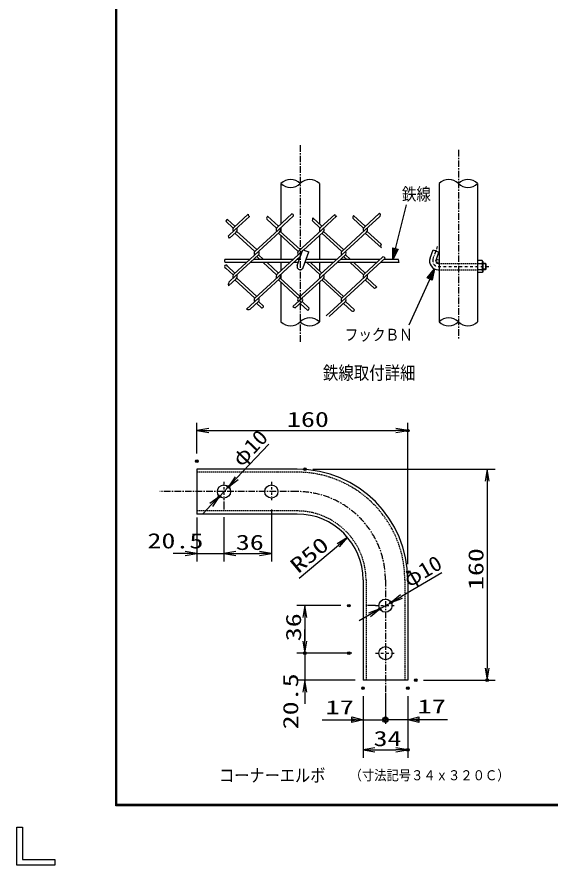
# Model space of a CAD drawing. Units: millimetres, scale not verified, with parts at other scales. Extents: x -4425 to 4425, y -3150 to 3150.
# Drawn here: x -4425 to -2403, y -3150 to 65 of the extents above; entities that cross this region are included whole.
import ezdxf
from ezdxf.enums import TextEntityAlignment as Align

# ---------------------------------------------------------------- set-up
doc = ezdxf.new("R2010")
doc.units = ezdxf.units.MM
doc.header["$LTSCALE"] = 20
doc.header["$PDMODE"] = 32
doc.header["$PDSIZE"] = 10
for name, pattern in [('USER1', [2, 1.25, -0.25, 0.25, -0.25]), ('USER2', [0.375, 0.25, -0.125]), ('USER3', [1.01, 0.5, -0.25, 0.01, -0.25])]:
    doc.linetypes.add(name, pattern=pattern)
for name, color, linetype, lineweight in [('0-0_1', 7, 'Continuous', 25), ('0-1_0', 7, 'Continuous', 25), ('0-3_EXTCNT-L', 4, 'Continuous', 25), ('0-4_WAKU', 7, 'Continuous', 25), ('0-6_Hatch', 4, 'Continuous', 25)]:
    doc.layers.add(name, color=color, linetype=linetype, lineweight=lineweight)
doc.layers.add('0-2_DEFPOINTS', color=7, linetype='Continuous')
doc.styles.add('ＭＳ ゴシック', font='')
doc.styles.get('ＭＳ ゴシック').set_extended_font_data('MS Gothic')

# ---------------------------------------------------------------- blocks, each defined once
blk = doc.blocks.new('DARROWS')
at = {"layer": '0-1_0', "color": 2}
blk.add_line((0, 0), (-19.982, 0), dxfattribs=at)
blk.add_lwpolyline([(-20, -3.333), (0, 0), (-20, 3.333)], dxfattribs=at)

msp = doc.modelspace()

# ---------------------------------------------------------------- linework, layer by layer
at = {"layer": '0-0_1', "color": 4, "linetype": 'USER1'}
for p, q in [((-3350.66, -420.89), (-3350.66, -1168.34)), ((-2750.66, -438.59), (-2750.66, -1157.63)), ((-3362.35, -1734.19), (-3883.36, -1734.19)), ((-3027.36, -2069.19), (-3027.36, -2498.53))]:
    msp.add_line(p, q, dxfattribs=at)
at = {"layer": '0-0_1'}
for p, q in [((-3423.56, -565.97), (-3423.56, -719.33)), ((-3277.76, -565.97), (-3277.76, -719.64)), ((-2823.56, -565.97), (-2823.56, -1090.97)), ((-2677.76, -565.97), (-2677.76, -1090.97)), ((-3597.98, -728.18), (-3625.97, -702.53)), ((-3602.6, -732.4), (-3547.9, -682.29)), ((-3597.98, -741.36), (-3543.47, -691.41)), ((-3440.03, -735.11), (-3477.09, -701.15)), ((-3433.21, -728.18), (-3474.32, -690.51)), ((-3437.82, -732.4), (-3382.14, -681.38)), ((-3433.21, -741.36), (-3376, -688.94)), ((-3275.26, -735.11), (-3305.83, -707.1)), ((-3268.44, -728.18), (-3302.69, -696.8)), ((-3273.05, -732.4), (-3219.48, -683.31)), ((-3268.44, -741.36), (-3211.31, -689.01)), ((-3110.49, -735.11), (-3151.42, -697.61)), ((-3103.67, -728.18), (-3148.58, -687.03)), ((-3108.28, -732.4), (-3050.22, -679.2)), ((-3103.67, -741.36), (-3049.93, -692.12)), ((-3604.81, -735.11), (-3632.96, -709.32)), ((-3423.56, -732.51), (-3423.56, -750.21)), ((-3277.76, -732.83), (-3277.76, -749.9)), ((-3597.98, -741.36), (-3622.94, -764.23)), ((-3593.37, -750.32), (-3619.17, -773.96)), ((-3597.98, -754.55), (-3522.79, -823.45)), ((-3591.16, -747.61), (-3515.6, -816.86)), ((-3433.21, -741.36), (-3522.79, -823.45)), ((-3428.6, -750.32), (-3522.76, -836.6)), ((-3433.21, -754.55), (-3358.02, -823.45)), ((-3426.39, -747.61), (-3350.83, -816.86)), ((-3423.56, -763.4), (-3423.56, -853.97)), ((-3268.44, -741.36), (-3358.02, -823.45)), ((-3263.83, -750.32), (-3338.2, -818.46)), ((-3277.76, -763.08), (-3277.76, -853.97)), ((-3268.44, -754.55), (-3193.25, -823.45)), ((-3261.62, -747.61), (-3186.06, -816.86)), ((-3103.67, -741.36), (-3193.25, -823.45)), ((-3099.06, -750.32), (-3193.22, -836.6)), ((-3103.67, -754.55), (-3042.8, -810.33)), ((-3096.85, -747.61), (-3043.3, -796.68)), ((-3602.6, -909.76), (-3508.43, -823.47)), ((-3341.91, -821.87), (-3357.99, -836.6)), ((-3339.38, -885.08), (-3317.83, -825.88)), ((-3273.05, -909.76), (-3178.89, -823.47)), ((-2857.94, -848.69), (-2846.71, -817.84)), ((-2846.71, -817.84), (-2824.16, -826.04)), ((-2835.38, -856.89), (-2824.16, -826.04)), ((-3541.72, -853.97), (-3636.85, -853.97)), ((-3554.81, -865.97), (-3635.66, -865.97)), ((-3597.98, -918.72), (-3508.4, -836.63)), ((-3390.04, -865.97), (-3540.43, -865.97)), ((-3376.95, -853.97), (-3527.33, -853.97)), ((-3503.87, -853.97), (-3515.6, -843.22)), ((-3489.48, -853.97), (-3508.4, -836.63)), ((-3440.03, -912.46), (-3490.77, -865.97)), ((-3433.21, -905.53), (-3476.38, -865.97)), ((-3437.82, -909.76), (-3357.99, -836.61)), ((-3433.21, -918.72), (-3349.11, -841.65)), ((-3423.56, -865.97), (-3423.56, -896.68)), ((-3357.97, -865.97), (-3375.65, -865.97)), ((-3353.6, -853.97), (-3362.56, -853.97)), ((-3225.27, -865.97), (-3332.43, -865.97)), ((-3212.18, -853.97), (-3328.06, -853.97)), ((-3324.71, -853.97), (-3327.22, -851.67)), ((-3275.26, -912.46), (-3326, -865.97)), ((-3268.44, -905.53), (-3311.61, -865.97)), ((-3277.76, -865.97), (-3277.76, -897)), ((-3268.44, -918.71), (-3178.86, -836.63)), ((-3060.5, -865.97), (-3210.88, -865.97)), ((-3047.4, -853.97), (-3197.79, -853.97)), ((-3174.32, -853.97), (-3186.06, -843.22)), ((-3159.94, -853.97), (-3178.86, -836.63)), ((-3110.49, -912.46), (-3161.23, -865.97)), ((-3103.67, -905.53), (-3146.84, -865.97)), ((-3108.28, -909.76), (-3037.2, -844.63)), ((-3103.67, -918.71), (-3028.33, -849.68)), ((-2975.66, -865.97), (-3046.11, -865.97)), ((-2977.84, -853.97), (-3033.02, -853.97)), ((-2659.99, -858.47), (-2677.76, -858.47)), ((-2677.76, -858.47), (-2677.76, -903.47)), ((-2658.26, -862.22), (-2659.99, -858.47)), ((-3604.81, -912.46), (-3632.68, -886.92)), ((-3597.98, -905.53), (-3626.32, -879.57)), ((-2826.93, -868.97), (-2823.56, -868.97)), ((-2826.93, -892.97), (-2823.56, -892.97)), ((-2677.76, -869.73), (-2659.99, -869.73)), ((-2677.76, -892.21), (-2659.99, -892.21)), ((-2648.06, -868.97), (-2658.26, -868.97)), ((-2648.06, -892.97), (-2658.26, -892.97)), ((-2646.26, -870.77), (-2648.06, -868.97)), ((-2648.06, -868.97), (-2648.06, -892.97)), ((-2646.26, -891.17), (-2648.06, -892.97)), ((-2646.26, -870.77), (-2646.26, -891.17)), ((-3593.37, -927.67), (-3622.39, -954.26)), ((-3597.98, -918.72), (-3617.77, -936.84)), ((-3597.98, -931.9), (-3522.79, -1000.8)), ((-3591.16, -924.97), (-3515.6, -994.21)), ((-3433.21, -918.72), (-3522.79, -1000.8)), ((-3428.6, -927.67), (-3522.76, -1013.96)), ((-3433.21, -931.9), (-3358.02, -1000.8)), ((-3426.39, -924.97), (-3350.83, -994.21)), ((-3423.56, -909.87), (-3423.56, -927.56)), ((-3268.44, -918.72), (-3358.02, -1000.8)), ((-3263.83, -927.67), (-3357.99, -1013.96)), ((-3277.76, -910.18), (-3277.76, -927.25)), ((-3268.44, -931.9), (-3193.25, -1000.8)), ((-3261.62, -924.97), (-3186.06, -994.21)), ((-3103.67, -918.72), (-3193.25, -1000.8)), ((-3099.06, -927.67), (-3193.22, -1013.96)), ((-3103.67, -931.9), (-3068.47, -964.16)), ((-3096.85, -924.97), (-3059.97, -958.76)), ((-3423.56, -940.75), (-3423.56, -1090.97)), ((-3277.76, -940.43), (-3277.76, -1090.97)), ((-3554.68, -1043.2), (-3508.43, -1000.82)), ((-3540.31, -1043.22), (-3508.4, -1013.98)), ((-3497.64, -1037.03), (-3515.6, -1020.58)), ((-3489.98, -1030.87), (-3508.4, -1013.98)), ((-3378.49, -1032.74), (-3343.66, -1000.82)), ((-3369.64, -1037.81), (-3343.63, -1013.98)), ((-3321.02, -1047.89), (-3350.83, -1020.58)), ((-3316.59, -1038.77), (-3343.63, -1013.98)), ((-3252.2, -1068), (-3178.89, -1000.82)), ((-3240.49, -1070.45), (-3178.86, -1013.98)), ((-3155.53, -1048.55), (-3186.06, -1020.57)), ((-3144.47, -1045.5), (-3178.86, -1013.98)), ((-3362.35, -1649.19), (-3742.36, -1649.19)), ((-3742.36, -1649.19), (-3742.36, -1819.19)), ((-3639.85, -1771.69), (-3639.85, -1801.69)), ((-3639.85, -1771.69), (-3639.85, -1801.69)), ((-3362.35, -1819.19), (-3742.36, -1819.19)), ((-2942.36, -2069.19), (-2942.36, -2039.19)), ((-3112.36, -2069.19), (-3112.36, -2449.19)), ((-3064.86, -2166.69), (-3094.86, -2166.69)), ((-3027.36, -2498.53), (-3027.36, -2528.53))]:
    msp.add_line(p, q, dxfattribs=at)
at = {"layer": '0-0_1', "color": 4}
for p, q in [((-2999.69, -853.97), (-2947.8, -646.81)), ((-2841.74, -889.46), (-2937.98, -1103.68)), ((-2646.26, -870.77), (-2658.26, -870.77)), ((-2646.26, -891.17), (-2658.26, -891.17)), ((-3027.36, -2528.53), (-3027.36, -2614.19)), ((-3112.36, -2599.19), (-3027.36, -2599.19))]:
    msp.add_line(p, q, dxfattribs=at)
at = {"layer": '0-0_1', "color": 4, "linetype": 'USER3'}
for p, q in [((-2846.66, -852.79), (-2829.11, -804.57)), ((-2826.93, -880.97), (-2626.16, -880.97)), ((-3639.85, -1696.69), (-3639.85, -1771.69)), ((-3459.85, -1696.69), (-3459.85, -1771.69)), ((-3064.86, -2166.69), (-2989.86, -2166.69)), ((-3064.86, -2346.69), (-2989.86, -2346.69))]:
    msp.add_line(p, q, dxfattribs=at)
at = {"layer": '0-0_1', "linetype": 'USER2'}
for p, q in [((-2823.56, -868.97), (-2677.76, -868.97)), ((-2823.56, -892.97), (-2677.76, -892.97)), ((-3362.35, -1660.69), (-3742.36, -1660.69)), ((-3362.35, -1807.69), (-3742.36, -1807.69)), ((-3100.85, -2069.19), (-3100.85, -2449.19)), ((-2953.85, -2069.19), (-2953.85, -2449.19))]:
    msp.add_line(p, q, dxfattribs=at)
at = {"layer": '0-0_1'}
for points in [[(-3361.93, -876.87), (-3340.38, -817.67), (-3317.83, -825.88)], [(-2658.26, -862.22), (-2658.26, -899.72), (-2659.99, -903.47), (-2677.76, -903.47)], [(-2942.36, -2069.19), (-2942.36, -2449.19), (-3112.36, -2449.19)]]:
    msp.add_lwpolyline(points, dxfattribs=at)
at = {"layer": '0-0_1', "color": 4}
for points in [[(-2979.3, -815.78), (-2999.69, -853.97), (-2999.67, -810.68)], [(-2868.53, -923.47), (-2841.74, -889.46), (-2849.38, -932.07)]]:
    msp.add_lwpolyline(points, close=True, dxfattribs=at)
for points in [[(-2984.39, -814.51), (-2994.58, -833.6), (-2994.57, -811.96)], [(-2863.74, -925.62), (-2850.35, -908.61), (-2854.17, -929.92)], [(-3267.35, -2599.19), (-3112.36, -2599.19), (-3154.36, -2609.69), (-3154.36, -2588.69), (-3112.36, -2599.19)], [(-3154.36, -2593.94), (-3133.36, -2599.19), (-3154.36, -2604.44)], [(-2942.36, -2599.19), (-3027.36, -2599.19), (-3027.36, -2588.69)], [(-2792.36, -2599.19), (-2942.36, -2599.19), (-2900.36, -2588.69), (-2900.36, -2609.69), (-2942.36, -2599.19)], [(-2900.36, -2604.44), (-2921.36, -2599.19), (-2900.36, -2593.94)]]:
    msp.add_lwpolyline(points, dxfattribs=at)
at = {"layer": '0-0_1'}
msp.add_circle((-2829.56, -859.97), 6, dxfattribs=at)
at = {"layer": '0-0_1', "color": 4}
for radius in [10.5, 6.83]:
    msp.add_circle((-3027.36, -2599.19), radius, dxfattribs=at)
for centre, radius, start, end in [((-3387.11, -602.76), 51.79, 45.26329, 134.73663), ((-3387.11, -529.19), 51.79, 225.26355, 314.73669), ((-3314.21, -602.76), 51.79, 45.26329, 134.73663), ((-2787.11, -602.76), 51.79, 45.26329, 134.73663), ((-2714.21, -602.76), 51.79, 45.26329, 134.73663), ((-2714.21, -529.19), 51.79, 225.26337, 314.73669), ((-3622.63, -712.96), 10.95, 107.75444, 160.57173), ((-3539.86, -684.02), 8.23, 167.87253, 243.97788), ((-3469.09, -697.55), 8.78, 126.60717, 204.21182), ((-3383.09, -688.43), 7.11, 355.8866, 82.28421), ((-3313.98, -698.98), 11.5, 315.0863, 10.91983), ((-3214.3, -684.59), 5.33, 166.11601, 304.07837), ((-3118.84, -700.7), 32.73, 155.31758, 174.58073), ((-3052.59, -685.72), 6.93, 292.60126, 69.99497), ((-4228.86, -1004.57), 651.85, 20.7187, 21.63587), ((-3036.28, -803.25), 9.62, 136.88495, 227.33714), ((-3809.58, -877.25), 174.29, 3.71095, 7.67615), ((-3037.42, -855.33), 10.71, 31.85026, 88.81895), ((-3467.46, -949.53), 498.85, 9.64231, 11.04335), ((-3631.78, -881.27), 5.72, 17.28237, 260.90268), ((-3608.44, -948.64), 15.04, 128.34595, 201.94916), ((-3028.11, -1018.32), 67.55, 118.14438, 126.69124), ((-3547.43, -977.86), 65.75, 263.66666, 276.21576), ((-3495.08, -1032.37), 5.32, 241.29324, 16.34576), ((-3356.65, -1004.86), 35.41, 231.91876, 248.48406), ((-3337.59, -1034.2), 21.49, 320.42987, 347.72482), ((-3151.25, -1042.48), 7.42, 234.87939, 336.00775), ((-3387.11, -1054.19), 51.79, 225.26337, 314.73669), ((-3314.21, -1127.76), 51.79, 45.26356, 134.73663), ((-3314.21, -1054.19), 51.79, 225.26337, 314.73669), ((-2787.11, -1127.76), 51.79, 45.26329, 134.73663), ((-2787.11, -1054.19), 51.79, 225.26364, 314.73678), ((-2714.21, -1054.19), 51.79, 225.26364, 314.73678)]:
    msp.add_arc(centre, radius, start, end, dxfattribs=at)
at = {"layer": '0-0_1'}
for centre, radius, start, end in [((-3594.39, -741.36), 12.15, 132.49985, 210.96317), ((-3601.58, -741.36), 12.15, 312.49994, 30.96311), ((-3429.62, -741.36), 12.15, 132.49965, 210.96317), ((-3436.81, -741.36), 12.15, 312.50012, 30.96311), ((-3264.84, -741.36), 12.15, 132.49965, 210.96317), ((-3272.04, -741.36), 12.15, 312.50012, 30.96311), ((-3100.07, -741.36), 12.15, 132.49965, 210.96317), ((-3107.27, -741.36), 12.15, 312.50012, 30.96311), ((-3515.6, -830.04), 9.72, 137.49927, 222.4995), ((-3515.6, -830.04), 9.72, 317.50058, 42.50064), ((-3350.83, -830.04), 9.72, 137.49927, 222.49973), ((-3350.83, -830.04), 9.72, 34.95305, 42.50065), ((-3186.06, -830.04), 9.72, 137.49927, 222.49973), ((-3186.06, -830.04), 9.72, 317.50034, 42.50064), ((-2826.93, -859.97), 33, 160.00006, 270), ((-2826.93, -859.97), 9, 159.99977, 270), ((-2675.4, -862.22), 17.14, 334.02042, 0), ((-3350.66, -880.97), 12, 159.99965, 339.99972), ((-2695.61, -880.97), 37.35, 342.48389, 17.51721), ((-2675.4, -899.72), 17.14, 0, 25.97959), ((-3594.39, -918.72), 12.15, 132.49985, 210.96317), ((-3601.58, -918.72), 12.15, 312.49994, 30.96311), ((-3429.62, -918.72), 12.15, 132.49965, 210.96317), ((-3436.81, -918.72), 12.15, 312.50012, 30.96311), ((-3264.84, -918.72), 12.15, 132.49965, 210.96317), ((-3272.04, -918.72), 12.15, 312.50012, 30.96311), ((-3100.07, -918.72), 12.15, 132.49965, 210.96317), ((-3107.27, -918.71), 12.15, 312.50012, 30.96311), ((-3515.6, -1007.39), 9.72, 137.49927, 222.4995), ((-3515.6, -1007.39), 9.72, 317.50058, 42.50064), ((-3350.83, -1007.39), 9.72, 137.49927, 222.49973), ((-3350.83, -1007.39), 9.72, 317.50034, 42.50064), ((-3186.06, -1007.39), 9.72, 137.49927, 222.49973), ((-3186.06, -1007.39), 9.72, 317.50034, 42.50064), ((-3362.35, -2069.19), 420, 0, 90), ((-3362.35, -2069.19), 250, 0, 90)]:
    msp.add_arc(centre, radius, start, end, dxfattribs=at)
at = {"layer": '0-0_1', "color": 4, "linetype": 'USER3'}
msp.add_arc((-2826.93, -859.97), 21, 160.00006, 270, dxfattribs=at)
at = {"layer": '0-0_1', "linetype": 'USER2'}
for radius in [408.5, 261.5]:
    msp.add_arc((-3362.35, -2069.19), radius, 0, 90, dxfattribs=at)
at = {"layer": '0-0_1', "color": 4, "linetype": 'USER1'}
msp.add_arc((-3362.35, -2069.19), 335, 0, 90, dxfattribs=at)
at = {"layer": '0-2_DEFPOINTS'}
for p in [(-2942.36, -1503), (-3742.36, -1619.19), (-3332.35, -1649.19), (-3622.67, -1716.03), (-3657.04, -1752.35), (-2942.36, -2039.19), (-3005.74, -2154.13), (-3166.07, -2166.69), (-3048.97, -2179.25), (-3333.57, -2346.69), (-3166.07, -2346.69), (-3112.36, -2479.19), (-2942.36, -2479.19), (-2912.36, -2449.19), (-2641.57, -2449.19), (-2942.36, -2713)]:
    msp.add_point(p, dxfattribs=at)
at = {"layer": '0-3_EXTCNT-L', "color": 1}
for p, q in [((-3742.36, -1589.19), (-3742.36, -1473)), ((-2942.36, -2009.19), (-2942.36, -1473)), ((-3302.35, -1649.19), (-2611.57, -1649.19)), ((-3742.36, -1832.29), (-3742.36, -1999.79)), ((-3639.85, -1831.69), (-3639.85, -1999.19)), ((-3459.85, -1801.69), (-3459.85, -1999.19)), ((-3639.85, -1922.89), (-3639.85, -1999.19)), ((-3742.36, -1940.39), (-3742.36, -1999.19)), ((-3196.07, -2166.69), (-3363.57, -2166.69)), ((-3196.07, -2346.69), (-3363.57, -2346.69)), ((-3154.86, -2346.69), (-3363.57, -2346.69)), ((-3142.36, -2449.19), (-3363.57, -2449.19)), ((-2882.36, -2449.19), (-2611.57, -2449.19)), ((-3112.36, -2509.19), (-3112.36, -2743)), ((-2942.36, -2509.19), (-2942.36, -2743))]:
    msp.add_line(p, q, dxfattribs=at)
at = {"layer": '0-3_EXTCNT-L', "color": 2}
for p, q in [((-3697.36, -1503), (-2987.36, -1503)), ((-2641.57, -1694.19), (-2641.57, -2404.19)), ((-3355.16, -2062.74), (-3205.76, -1937.42)), ((-3787.36, -1969.19), (-3832.36, -1969.19)), ((-3742.36, -1969.19), (-3639.85, -1969.19)), ((-3594.85, -1969.19), (-3504.85, -1969.19)), ((-3594.85, -1969.19), (-3549.85, -1969.19)), ((-3333.57, -2211.69), (-3333.57, -2301.69)), ((-3333.57, -2301.69), (-3333.57, -2256.69)), ((-3333.57, -2346.69), (-3333.57, -2449.19)), ((-3333.57, -2494.19), (-3333.57, -2539.19)), ((-3067.36, -2713), (-2987.36, -2713))]:
    msp.add_line(p, q, dxfattribs=at)
at = {"layer": '0-4_WAKU'}
for p, q in [((-4048.09, -2923), (-4048.09, 2923)), ((-4403.6, -3006.75), (-4403.6, -3128.51)), ((-4281.84, -3150), (-4425.09, -3150))]:
    msp.add_line(p, q, dxfattribs=at)
msp.add_lwpolyline([(-4050.09, 2925), (4199.91, 2925), (4199.91, -2925), (-4050.09, -2925)], close=True, dxfattribs=at)
for points in [[(4197.91, 2923), (4197.91, -2923), (-4048.09, -2923)], [(4195.91, 2921), (4195.91, -2921), (-4046.09, -2921)], [(-4046.09, -2921), (-4046.09, 2921), (4195.91, 2921)], [(-4425.09, -3150), (-4425.09, -3006.75), (-4403.6, -3006.75)], [(-4403.6, -3128.51), (-4281.84, -3128.51), (-4281.84, -3150)]]:
    msp.add_lwpolyline(points, dxfattribs=at)
at = {"layer": '0-6_Hatch', "color": 2}
for p, q in [((-3470.1, -1554.77), (-3591.75, -1683.34)), ((-3657.04, -1752.35), (-3622.67, -1716.03)), ((-3687.96, -1785.04), (-3718.89, -1817.73)), ((-2813.78, -2042.62), (-2966.83, -2131.53)), ((-3048.97, -2179.25), (-3005.74, -2154.13)), ((-3087.88, -2201.85), (-3126.79, -2224.46))]:
    msp.add_line(p, q, dxfattribs=at)
at = {"layer": '0-6_Hatch', "color": 8}
for centre in [(-3639.85, -1734.19), (-3459.85, -1734.19), (-3027.36, -2166.69), (-3027.36, -2346.69)]:
    msp.add_circle(centre, 25, dxfattribs=at)

# ---------------------------------------------------------------- block references
at = {"layer": '0-3_EXTCNT-L', "xscale": 2.25, "yscale": 2.25}
for p, rotation in [((-3742.36, -1503), 180), ((-2641.57, -1649.19), 90), ((-3171.28, -1908.5), 39.99018), ((-3639.85, -1969.19), 180), ((-3639.85, -1969.19), 180), ((-3333.57, -2166.69), 90), ((-3333.57, -2346.69), 270), ((-3333.57, -2346.69), 270), ((-2641.57, -2449.19), 270), ((-3333.57, -2449.19), 90), ((-3112.36, -2713), 180)]:
    msp.add_blockref('DARROWS', p, dxfattribs=dict(at, rotation=rotation))
for p in [(-2942.36, -1503), (-3742.36, -1969.19), (-3459.85, -1969.19), (-2942.36, -2713)]:
    msp.add_blockref('DARROWS', p, dxfattribs=at)
at = {"layer": '0-6_Hatch', "xscale": 2.25, "yscale": 2.25}
for p, rotation in [((-3622.67, -1716.03), 226.58729), ((-3657.04, -1752.35), 46.58729), ((-3005.74, -2154.13), 210.15331), ((-3048.97, -2179.25), 30.15331)]:
    msp.add_blockref('DARROWS', p, dxfattribs=dict(at, rotation=rotation))

# ---------------------------------------------------------------- texts
at = {"layer": '0-0_1', "color": 4, "style": 'ＭＳ ゴシック'}
for s, height, width, p in [('鉄線', 47.36, 0.85, (-2964.59, -644.32)), ('フックＢＮ', 44.57, 0.85, (-3181.91, -1175)), ('鉄線取付詳細', 50.44, 0.85, (-3264.28, -1324.5)), ('17', 53.04, 1.5, (-3255.08, -2594.34)), ('17', 53.04, 1.5, (-2905.87, -2591.04)), ('コーナーエルボ', 49.68, 0.85, (-3658.37, -2849.75)), ('（寸法記号３４ｘ３２０Ｃ）', 38.03, 0.9, (-3163.37, -2840.01))]:
    msp.add_text(s, height=height, dxfattribs=dict(at, width=width)).set_placement(p, align=Align.BOTTOM_LEFT)
at = {"layer": '0-3_EXTCNT-L', "color": 3, "style": 'ＭＳ ゴシック', "width": 1.35}
for s, p in [('160', (-3400.86, -1506.6)), ('20.5', (-3930.09, -1966.88)), ('36', (-3594.85, -1972.8)), ('34', (-3072.36, -2716.6))]:
    msp.add_text(s, height=57.77, dxfattribs=at).set_placement(p, align=Align.BOTTOM_LEFT)
for s, rotation, p in [('R50', 39.99, (-3347.1, -2060.68)), ('160', 90, (-2637.97, -2107.69)), ('36', 90, (-3329.97, -2301.69)), ('20.5', 90, (-3340.84, -2635.56))]:
    msp.add_text(s, height=57.77, rotation=rotation, dxfattribs=at).set_placement(p, align=Align.BOTTOM_LEFT)
at = {"layer": '0-6_Hatch', "color": 3, "style": 'ＭＳ ゴシック', "width": 1.1}
for rotation, p in [(46.587, (-3560.47, -1655.53)), (30.153, (-2928.96, -2113.7))]:
    msp.add_text('φ10', height=57.77, rotation=rotation, dxfattribs=at).set_placement(p, align=Align.BOTTOM_LEFT)

doc.saveas('drawing.dxf')
